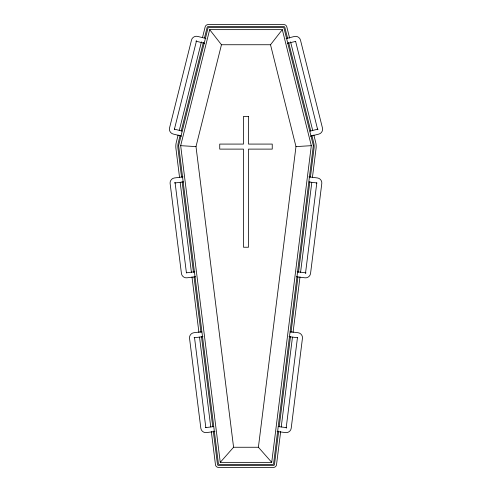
<?xml version="1.0" encoding="UTF-8"?>
<svg xmlns="http://www.w3.org/2000/svg" width="492" height="492" viewBox="0 0 492 492"><rect width="100%" height="100%" fill="white"/><g stroke="black" fill="none" stroke-linecap="round" stroke-linejoin="round"><path stroke-width="0.74" d="M186.419 272.894L186.339 272.832M205.822 427.671L205.748 427.609M271.725 462.357L258.398 447.259L295.981 146.598L270.52 44.741L282.303 29.643L209.672 29.643L180.669 145.675L220.256 462.357L271.725 462.357L311.313 145.675L282.303 29.643M278.681 431.053L274.468 464.669A1.045 1.045 0 0 1 273.687 465.364L218.362 465.371A1.045 1.045 0 0 1 217.507 464.669L213.3 431.053M279.253 426.478L290.501 336.491M290.981 332.678L297.937 277.008M298.509 272.433L309.849 181.683M310.421 177.108L314.044 148.129A14.951 14.951 0 0 0 313.73 142.901L311.867 135.454M280.668 431.515L276.479 465.002A3.075 3.075 0 0 1 273.767 467.4L218.214 467.4A3.075 3.075 0 0 1 215.502 465.002L211.314 431.515M281.24 426.945L292.463 337.131M293.035 332.561L299.979 276.996M300.55 272.427L311.78 182.612M312.445 177.286L316.061 148.356A16.962 16.962 0 0 0 315.704 142.434L313.841 134.986M286.221 427.517L297.439 337.807M305.569 272.734L316.786 183.024M174.445 129.07L196.37 41.365M178.141 134.986L176.277 142.434A16.962 16.962 0 0 0 175.921 148.356L179.537 177.286M179.254 130.515L201.425 41.845M202.544 37.374L205.152 26.943A3.02 3.02 0 0 1 208.153 24.6L283.829 24.6A3.02 3.02 0 0 1 286.83 26.943L289.622 38.118M180.109 135.454L178.245 142.901A14.951 14.951 0 0 0 177.932 148.129L181.554 177.108M181.228 130.989L203.38 42.367M204.5 37.896L207.157 27.288A0.99 0.99 0 0 1 207.999 26.636L283.982 26.636A0.99 0.99 0 0 1 284.819 27.288L287.666 38.64M220.256 462.357L233.577 447.259L195.994 146.598L221.462 44.741L209.672 29.643M316.817 182.864L316.873 182.944M297.469 337.647L297.525 337.721M174.396 129.23L174.346 129.144M295.686 41.34L295.6 41.285M286.03 38.573L294.468 36.463C297.014 35.811 299.849 37.509 300.471 40.067L322.475 128.098C323.133 130.644 321.43 133.48 318.877 134.095L310.44 136.204M287.334 43.437L295.526 41.389M310.046 131.118L317.494 129.255M183.049 176.88L174.414 177.963C171.806 178.276 169.777 180.884 170.121 183.491L181.437 273.521C181.745 276.135 184.352 278.164 186.96 277.814L195.588 276.732M175.207 182.938L183.59 181.886M186.499 272.802L194.881 271.75M201.732 331.743L193.823 332.74C191.21 333.047 189.186 335.661 189.531 338.268L200.841 428.298C201.148 430.912 203.762 432.935 206.369 432.591L214.998 431.509M194.617 337.715L202.993 336.657M205.908 427.579L213.522 426.619M295.981 146.598L311.313 145.675M221.462 44.741L270.52 44.741M233.577 447.259L258.398 447.259M180.669 145.675L195.994 146.598M308.871 176.88L317.5 177.956C320.114 178.264 322.143 180.878 321.799 183.485L310.544 273.521C310.237 276.135 307.623 278.164 305.015 277.82L296.387 276.738M309.093 181.978L316.713 182.932M297.1 271.756L305.477 272.808M290.243 331.749L298.152 332.74C300.766 333.047 302.795 335.661 302.451 338.268L291.196 428.304C290.889 430.918 288.275 432.948 285.668 432.603L277.039 431.521M288.982 336.663L297.365 337.715M278.515 426.632L286.129 427.585M205.97 38.493L197.532 36.383C194.986 35.725 192.151 37.429 191.529 39.981L169.525 128.012C168.867 130.558 170.57 133.393 173.123 134.015L181.56 136.124M196.474 41.303L204.666 43.351M174.506 129.175L181.954 131.038M295.63 41.445L317.555 129.156M290.557 41.845L312.721 130.515M288.595 42.367L310.753 130.989M182.126 181.683L193.473 272.433M194.045 277.008L201 332.678M201.48 336.491L212.728 426.478M180.201 182.612L191.425 272.427M191.997 276.996L198.946 332.561M199.512 337.131L210.742 426.945M175.134 183.03L186.407 272.734M194.543 337.801L205.816 427.505M174.795 182.901L175.041 182.624L174.808 182.858M194.205 337.678L194.451 337.401L194.205 337.678M317.906 129.242L317.574 129.236L317.906 129.242M196.431 40.953L196.08 41.162L196.431 40.953M313.355 145.552L273.503 464.368L218.479 464.368L178.627 145.552L208.104 27.632L283.878 27.632L313.355 145.552M305.883 272.9L305.606 273.146L305.883 272.9M286.535 427.683L286.215 427.929L286.535 427.683M248.503 116.407L243.472 116.407L243.472 144.082L219.733 144.082L219.733 149.113L243.472 149.113L243.472 247.236L248.503 247.236L248.503 149.113L272.242 149.113L272.242 144.082L248.503 144.082L248.503 116.407"/></g></svg>
